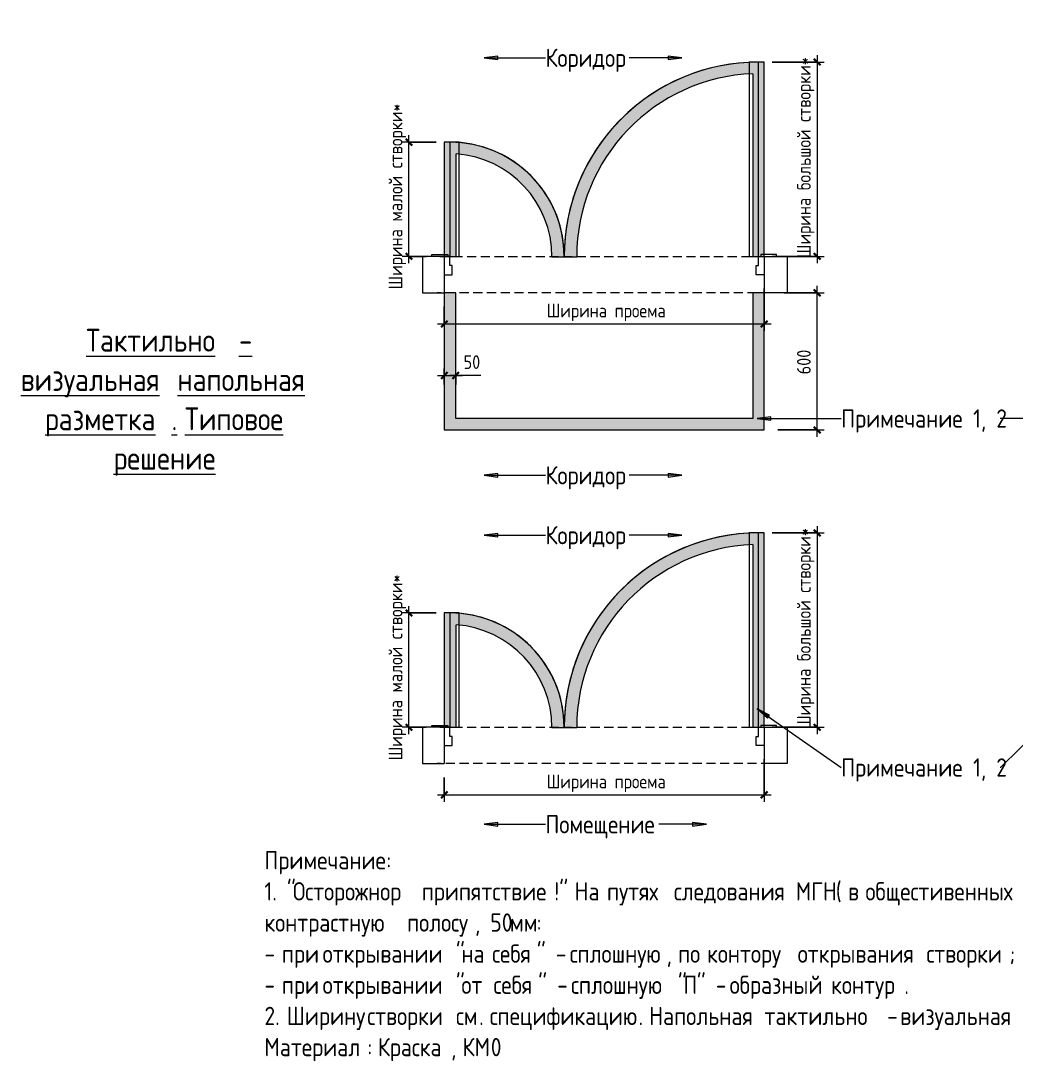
# Model space of a CAD drawing. Header units: millimetres. Extents: x -4005 to 195566, y -8553 to 29000.
# Drawn here: x 188475 to 192831, y 1056 to 5607 of the extents above; entities that cross this region are included whole.
import ezdxf

# ---------------------------------------------------------------- set-up
doc = ezdxf.new("R2010")
doc.units = ezdxf.units.MM
doc.linetypes.add('ADSK_Штрих_ш2 п1', pattern=[60, 40, -20])
for name, color, linetype, lineweight in [('A-ANNO-DIMS', 7, 'Continuous', 9), ('A-ANNO-DIMS-20', 7, 'Continuous', 9), ('A-DETL', 7, 'Continuous', 9), ('A-DETL-4', 7, 'ADSK_Штрих_ш2 п1', 9), ('G-ANNO-TEXT', 7, 'Continuous', 9)]:
    doc.layers.add(name, color=color, linetype=linetype, lineweight=lineweight)
doc.layers.add('A-DETL-GENF-11', color=7, linetype='Continuous', lineweight=9, true_color=0xf2dc97)
doc.styles.add('GOST Common_6', font='GOST_Common.ttf', dxfattribs={"width": 0.9, "height": 60})
doc.styles.add('GOST Common_7', font='GOST_Common.ttf', dxfattribs={"width": 0.9, "height": 80})
doc.styles.add('GOST Common_8', font='GOST_Common.ttf', dxfattribs={"width": 0.9, "height": 100})
doc.dimstyles.new('ADSK_Основной_3_0_окр_', dxfattribs={"dimscale": 304.8, "dimtxt": 60.3429, "dimasz": 0.092782, "dimexe": 0.098425, "dimexo": 0.19685, "dimgap": 0.032808, "dimtad": 1, "dimdec": 0, "dimrnd": 10, "dimdsep": 46, "dimtxsty": 'GOST Common_6', "dimblk1": 'OBLIQUE', "dimblk2": 'OBLIQUE', "dimsah": 1, "dimcen": 0.09, "dimdle": 0.098425, "dimazin": 0, "dimtfac": 1, "dimtdec": 4, "dimtix": 1, "dimtmove": 0, "dimatfit": 3, "dimfxl": 1, "dimtvp": 1, "dimtolj": 1, "dimtzin": 0, "dimlwd": 9, "dimlwe": 9, "dimarcsym": 2})
doc.dimstyles.new('ADSK_Основной_3_0_окр__1', dxfattribs={"dimscale": 304.8, "dimtxt": 60.3429, "dimasz": 0.092782, "dimexe": 0.098425, "dimexo": 0.19685, "dimgap": 0.032808, "dimtad": 1, "dimdec": 0, "dimrnd": 10, "dimdsep": 46, "dimtxsty": 'GOST Common_6', "dimblk1": 'OBLIQUE', "dimblk2": 'OBLIQUE', "dimsah": 1, "dimcen": 0.09, "dimdle": 0.098425, "dimazin": 0, "dimtfac": 1, "dimtdec": 4, "dimtix": 1, "dimtmove": 1, "dimatfit": 3, "dimfxl": 1, "dimtvp": 1, "dimtolj": 1, "dimtzin": 0, "dimlwd": 9, "dimlwe": 9, "dimarcsym": 2})

# ---------------------------------------------------------------- blocks, each defined once
blk = doc.blocks.new('DIMBLOCK96-_Тактильно визуальная напольная разметка')
at = {"layer": 'A-ANNO-DIMS-20'}
for p, q in [((190174.1, 4546.6), (190174.1, 5106.6)), ((190293.5, 5076.6), (190144.1, 5076.6)), ((190174.1, 5076.6), (190293.5, 5076.6)), ((190248.7, 4576.6), (190144.1, 4576.6)), ((190174.1, 4576.6), (190248.7, 4576.6))]:
    blk.add_line(p, q, dxfattribs=at)
at = {"layer": 'A-ANNO-DIMS-20', "lineweight": 30}
for p, q in [((190174.1, 5076.6), (190159.9, 5090.7)), ((190174.1, 5076.6), (190188.2, 5062.4)), ((190174.1, 4576.6), (190159.9, 4590.7)), ((190174.1, 4576.6), (190188.2, 4562.4))]:
    blk.add_line(p, q, dxfattribs=at)
at = {"layer": 'A-ANNO-DIMS-20', "color": 0, "insert": (190085.6, 4431.8), "char_height": 60, "width": 947.486, "attachment_point": 1, "rotation": 90, "line_spacing_factor": 1.022761, "style": 'GOST Common_6'}
blk.add_mtext('Ширина малой створки*', dxfattribs=at)
blk = doc.blocks.new('_Oblique')
at = {"color": 0, "linetype": 'ByBlock', "lineweight": -2}
blk.add_line((-0.5, -0.5), (0.5, 0.5), dxfattribs=at)
blk = doc.blocks.new('DIMBLOCK97-_Тактильно визуальная напольная разметка')
at = {"layer": 'A-ANNO-DIMS-20'}
for p, q in [((191763.5, 5426.6), (191990.6, 5426.6)), ((191960.6, 5426.6), (191763.5, 5426.6)), ((191960.6, 5456.6), (191960.6, 4546.6)), ((191763.5, 4576.6), (191990.6, 4576.6)), ((191960.6, 4576.6), (191763.5, 4576.6))]:
    blk.add_line(p, q, dxfattribs=at)
at = {"layer": 'A-ANNO-DIMS-20', "lineweight": 30}
for p, q in [((191960.6, 5426.6), (191946.5, 5440.7)), ((191960.6, 5426.6), (191974.8, 5412.5)), ((191960.6, 4576.6), (191946.5, 4590.7)), ((191960.6, 4576.6), (191974.8, 4562.4))]:
    blk.add_line(p, q, dxfattribs=at)
at = {"layer": 'A-ANNO-DIMS-20', "color": 0, "insert": (191872.2, 4569), "char_height": 60, "width": 1038.307, "attachment_point": 1, "rotation": 90, "line_spacing_factor": 1.022761, "style": 'GOST Common_6'}
blk.add_mtext('Ширина большой створки*', dxfattribs=at)
blk = doc.blocks.new('DIMBLOCK98-_Тактильно визуальная напольная разметка')
at = {"layer": 'A-ANNO-DIMS-20'}
for p, q in [((191728.5, 4436.6), (191728.5, 4251.1)), ((191728.5, 4281.1), (191728.5, 4436.6)), ((190328.5, 4357.5), (190328.5, 4251.1)), ((190328.5, 4281.1), (190328.5, 4357.5)), ((190298.5, 4281.1), (191758.5, 4281.1))]:
    blk.add_line(p, q, dxfattribs=at)
at = {"layer": 'A-ANNO-DIMS-20', "lineweight": 30}
for p, q in [((190328.5, 4281.1), (190314.4, 4267)), ((190328.5, 4281.1), (190342.7, 4295.3)), ((191728.5, 4281.1), (191714.4, 4267)), ((191728.5, 4281.1), (191742.7, 4295.3))]:
    blk.add_line(p, q, dxfattribs=at)
at = {"layer": 'A-ANNO-DIMS-20', "color": 0, "insert": (190776.9, 4369.5), "char_height": 60, "width": 603.838, "attachment_point": 1, "line_spacing_factor": 1.022761, "style": 'GOST Common_6'}
blk.add_mtext('Ширина проема', dxfattribs=at)
blk = doc.blocks.new('DIMBLOCK99-_Тактильно визуальная напольная разметка')
at = {"layer": 'A-ANNO-DIMS-20'}
for p, q in [((190298.5, 4055.7), (190408.5, 4055.7)), ((190328.5, 4015.6), (190328.5, 4085.7)), ((190328.5, 4055.7), (190328.5, 4015.6)), ((190403.2, 4055.7), (190353.5, 4055.7)), ((190378.5, 4015.6), (190378.5, 4085.7)), ((190378.5, 4055.7), (190378.5, 4015.6)), ((190488.8, 4055.7), (190403.2, 4055.7))]:
    blk.add_line(p, q, dxfattribs=at)
at = {"layer": 'A-ANNO-DIMS-20', "lineweight": 30}
for p, q in [((190328.5, 4055.7), (190314.4, 4041.5)), ((190328.5, 4055.7), (190342.7, 4069.8)), ((190378.5, 4055.7), (190364.4, 4041.5)), ((190378.5, 4055.7), (190392.7, 4069.8))]:
    blk.add_line(p, q, dxfattribs=at)
at = {"layer": 'A-ANNO-DIMS-20', "color": 0, "insert": (190413.2, 4144.1), "char_height": 60, "width": 90.821, "attachment_point": 1, "line_spacing_factor": 1.022761, "style": 'GOST Common_6'}
blk.add_mtext('50', dxfattribs=at)
blk = doc.blocks.new('DIMBLOCK100-_Тактильно визуальная напольная разметка')
at = {"layer": 'A-ANNO-DIMS-20'}
for p, q in [((191815.5, 4417.5), (191990.6, 4417.5)), ((191960.6, 4417.5), (191815.5, 4417.5)), ((191960.6, 3787.5), (191960.6, 4447.5)), ((191788.5, 3817.5), (191990.6, 3817.5)), ((191960.6, 3817.5), (191788.5, 3817.5))]:
    blk.add_line(p, q, dxfattribs=at)
at = {"layer": 'A-ANNO-DIMS-20', "lineweight": 30}
for p, q in [((191960.6, 4417.5), (191946.5, 4431.6)), ((191960.6, 4417.5), (191974.8, 4403.3)), ((191960.6, 3817.5), (191946.5, 3831.6)), ((191960.6, 3817.5), (191974.8, 3803.3))]:
    blk.add_line(p, q, dxfattribs=at)
at = {"layer": 'A-ANNO-DIMS-20', "color": 0, "insert": (191872.2, 4060.7), "char_height": 60, "width": 136.232, "attachment_point": 1, "rotation": 90, "line_spacing_factor": 1.022761, "style": 'GOST Common_6'}
blk.add_mtext('600', dxfattribs=at)
blk = doc.blocks.new('DIMBLOCK105-_Тактильно визуальная напольная разметка')
at = {"layer": 'A-ANNO-DIMS-20'}
for p, q in [((190293.5, 3016.6), (190144.1, 3016.6)), ((190174.1, 2486.6), (190174.1, 3046.6)), ((190174.1, 3016.6), (190293.5, 3016.6)), ((190248.7, 2516.6), (190144.1, 2516.6)), ((190174.1, 2516.6), (190248.7, 2516.6))]:
    blk.add_line(p, q, dxfattribs=at)
at = {"layer": 'A-ANNO-DIMS-20', "lineweight": 30}
for p, q in [((190174.1, 3016.6), (190159.9, 3030.7)), ((190174.1, 3016.6), (190188.2, 3002.4)), ((190174.1, 2516.6), (190159.9, 2530.7)), ((190174.1, 2516.6), (190188.2, 2502.4))]:
    blk.add_line(p, q, dxfattribs=at)
at = {"layer": 'A-ANNO-DIMS-20', "color": 0, "insert": (190085.6, 2371.8), "char_height": 60, "width": 947.486, "attachment_point": 1, "rotation": 90, "line_spacing_factor": 1.022761, "style": 'GOST Common_6'}
blk.add_mtext('Ширина малой створки*', dxfattribs=at)
blk = doc.blocks.new('DIMBLOCK106-_Тактильно визуальная напольная разметка')
at = {"layer": 'A-ANNO-DIMS-20', "lineweight": 30}
for p, q in [((191960.6, 3366.6), (191946.5, 3380.7)), ((191960.6, 3366.6), (191974.8, 3352.5)), ((191960.6, 2516.6), (191946.5, 2530.7)), ((191960.6, 2516.6), (191974.8, 2502.4))]:
    blk.add_line(p, q, dxfattribs=at)
at = {"layer": 'A-ANNO-DIMS-20'}
for p, q in [((191960.6, 3396.6), (191960.6, 2486.6)), ((191763.5, 3366.6), (191990.6, 3366.6)), ((191960.6, 3366.6), (191763.5, 3366.6)), ((191763.5, 2516.6), (191990.6, 2516.6)), ((191960.6, 2516.6), (191763.5, 2516.6))]:
    blk.add_line(p, q, dxfattribs=at)
at = {"layer": 'A-ANNO-DIMS-20', "color": 0, "insert": (191872.2, 2509), "char_height": 60, "width": 1038.307, "attachment_point": 1, "rotation": 90, "line_spacing_factor": 1.022761, "style": 'GOST Common_6'}
blk.add_mtext('Ширина большой створки*', dxfattribs=at)
blk = doc.blocks.new('DIMBLOCK107-_Тактильно визуальная напольная разметка')
at = {"layer": 'A-ANNO-DIMS-20'}
for p, q in [((191728.5, 2376.6), (191728.5, 2191.1)), ((191728.5, 2221.1), (191728.5, 2376.6)), ((190328.5, 2297.5), (190328.5, 2191.1)), ((190328.5, 2221.1), (190328.5, 2297.5)), ((190298.5, 2221.1), (191758.5, 2221.1))]:
    blk.add_line(p, q, dxfattribs=at)
at = {"layer": 'A-ANNO-DIMS-20', "lineweight": 30}
for p, q in [((190328.5, 2221.1), (190342.7, 2235.3)), ((191728.5, 2221.1), (191742.7, 2235.3)), ((190328.5, 2221.1), (190314.4, 2207)), ((191728.5, 2221.1), (191714.4, 2207))]:
    blk.add_line(p, q, dxfattribs=at)
at = {"layer": 'A-ANNO-DIMS-20', "color": 0, "insert": (190776.9, 2309.5), "char_height": 60, "width": 603.838, "attachment_point": 1, "line_spacing_factor": 1.022761, "style": 'GOST Common_6'}
blk.add_mtext('Ширина проема', dxfattribs=at)

msp = doc.modelspace()

# ---------------------------------------------------------------- hatches: boundary and pattern name
at = {"layer": 'A-DETL-GENF-11'}
for points in [[(190840.4, 4575.1), (190908, 4575.1), (190909.4, 4622.4), (190913.6, 4669.4), (190920.5, 4716.2), (190930.8, 4764.5), (190942.6, 4808), (190957.7, 4852.8), (190975.3, 4896.6), (190995.6, 4939.3), (191018.3, 4980.8), (191043.4, 5020.8), (191070.8, 5059.3), (191100.4, 5096), (191132.2, 5131), (191166, 5164.1), (191201.6, 5195.1), (191239.1, 5223.9), (191278.1, 5250.5), (191319.4, 5275.2), (191360.6, 5296.6), (191403.7, 5315.9), (191447.9, 5332.6), (191493, 5346.7), (191538.9, 5358.1), (191585.3, 5366.8), (191632.1, 5372.7), (191679.3, 5375.8), (191679.3, 4576.6), (191728.5, 4576.6), (191728.5, 5426.6), (191703.5, 5426.6), (191653.6, 5425.1), (191604.1, 5420.8), (191554.8, 5413.5), (191506.1, 5403.3), (191458, 5390.4), (191410.8, 5374.6), (191364.5, 5356.1), (191318.7, 5334.4), (191275.7, 5311.1), (191233.4, 5284.8), (191192.7, 5256), (191153.8, 5224.9), (191116.8, 5191.6), (191081.8, 5156.2), (191048.9, 5118.8), (191018.3, 5079.5), (190990, 5038.5), (190964.1, 4995.9), (190940.9, 4951.9), (190920.2, 4906.6), (190902.2, 4860.1), (190887, 4812.7), (190874.5, 4764.5), (190865, 4715.6), (190858.3, 4666.3), (190854.5, 4616.6), (190851.9, 4616.6), (190847.5, 4653.7), (190840.4, 4690.2), (190830.6, 4726.1), (190818.2, 4761.2), (190803.1, 4795.3), (190785.6, 4828.2), (190765.7, 4859.7), (190743.4, 4889.6), (190719, 4917.7), (190692.6, 4944), (190664.3, 4968.2), (190634.3, 4990.3), (190602.7, 5010.1), (190569.7, 5027.4), (190535.6, 5042.3), (190500.4, 5054.5), (190464.4, 5064.1), (190427.8, 5071), (190390.9, 5075.2), (190353.5, 5076.6), (190328.5, 5076.6), (190328.5, 4576.6), (190380.4, 4576.6), (190380.4, 5025.3), (190417.9, 5021), (190454.6, 5013.8), (190490.8, 5003.4), (190525.9, 4990.1), (190559.9, 4973.9), (190592.3, 4954.9), (190623.1, 4933.3), (190652, 4909.2), (190678.7, 4882.8), (190703.2, 4854.2), (190725.2, 4823.7), (190744.6, 4791.5), (190761.2, 4757.8), (190775, 4722.8), (190785.8, 4686.8), (190793.6, 4650), (190798.3, 4612.8), (190799.9, 4575.1)], [(190696.9, 3817.5), (191728.5, 3817.5), (191728.5, 4417.5), (191678.5, 4417.5), (191678.5, 3867.5), (190378.5, 3867.5), (190378.5, 4417.5), (190328.5, 4417.5), (190328.5, 3817.5), (190692.6, 3817.5)], [(190854.5, 2515.1), (190908, 2515.1), (190909.4, 2562.4), (190913.6, 2609.4), (190920.5, 2656.2), (190930.8, 2704.5), (190942.6, 2748), (190957.7, 2792.8), (190975.3, 2836.6), (190995.6, 2879.3), (191018.3, 2920.8), (191043.4, 2960.8), (191070.8, 2999.3), (191100.4, 3036), (191132.2, 3071), (191166, 3104.1), (191201.6, 3135.1), (191239.1, 3163.9), (191278.1, 3190.5), (191319.4, 3215.2), (191360.6, 3236.6), (191405.3, 3256.4), (191447.9, 3272.6), (191493, 3286.7), (191538.9, 3298.1), (191585.3, 3306.8), (191632.1, 3312.7), (191679.3, 3315.8), (191679.3, 2516.6), (191728.5, 2516.6), (191728.5, 3366.6), (191703.5, 3366.6), (191653.6, 3365.1), (191604.1, 3360.8), (191554.8, 3353.5), (191506.1, 3343.3), (191458, 3330.4), (191410.8, 3314.6), (191364.5, 3296.1), (191318.7, 3274.4), (191275.7, 3251.1), (191233.4, 3224.8), (191192.7, 3196), (191153.8, 3164.9), (191116.8, 3131.6), (191081.8, 3096.2), (191048.9, 3058.8), (191018.3, 3019.5), (190990, 2978.5), (190964.1, 2935.9), (190940.9, 2891.9), (190920.2, 2846.6), (190902.2, 2800.1), (190887, 2752.7), (190874.5, 2704.5), (190864.5, 2652.1), (190858.3, 2606.3), (190854.5, 2556.6), (190851.9, 2556.6), (190847.5, 2593.7), (190840.4, 2630.2), (190830.6, 2666.1), (190818.2, 2701.2), (190803.1, 2735.3), (190785.6, 2768.2), (190765.7, 2799.7), (190743.4, 2829.6), (190719, 2857.7), (190692.6, 2884), (190664.3, 2908.2), (190634.3, 2930.3), (190602.7, 2950.1), (190569.7, 2967.4), (190535.6, 2982.3), (190500.4, 2994.5), (190464.4, 3004.1), (190427.8, 3011), (190390.9, 3015.2), (190353.5, 3016.6), (190328.5, 3016.6), (190328.5, 2516.6), (190380.4, 2516.6), (190380.4, 2965.3), (190417.9, 2961), (190454.6, 2953.8), (190490.8, 2943.4), (190525.9, 2930.1), (190559.9, 2913.9), (190592.3, 2894.9), (190623.1, 2873.3), (190652, 2849.2), (190678.7, 2822.8), (190703.2, 2794.2), (190725.2, 2763.7), (190744.6, 2731.5), (190761.2, 2697.8), (190775, 2662.8), (190785.8, 2626.8), (190793.6, 2590), (190798.3, 2552.8), (190799.9, 2515.1), (190851.9, 2515.1)]]:
    msp.add_hatch(color=256, dxfattribs=at).paths.add_polyline_path(points)
at = {"layer": 'G-ANNO-TEXT'}
for points in [[(190502.5, 5445.4), (190562.5, 5437.5), (190562.5, 5453.3)], [(191367.9, 5445.4), (191307.9, 5453.3), (191307.9, 5437.5)], [(191698.1, 3867.5), (191758.1, 3859.6), (191758.1, 3875.4)], [(190502.5, 3619.1), (190562.5, 3611.2), (190562.5, 3627)], [(191367.9, 3619.1), (191307.9, 3627), (191307.9, 3611.2)], [(190502.5, 3357.1), (190562.5, 3349.2), (190562.5, 3365)], [(191367.9, 3357.1), (191307.9, 3365), (191307.9, 3349.2)], [(191698.1, 2597.1), (191742.8, 2556.3), (191751.8, 2569.3)], [(190502.5, 2092.4), (190562.5, 2084.5), (190562.5, 2100.3)], [(191475.6, 2092.4), (191415.6, 2100.3), (191415.6, 2084.5)]]:
    msp.add_hatch(color=256, dxfattribs=at).paths.add_polyline_path(points)

# ---------------------------------------------------------------- linework, layer by layer
at = {"layer": 'A-DETL'}
for p, q in [((191663.5, 5426.6), (191663.5, 4576.6)), ((191703.5, 5426.6), (191663.5, 5426.6)), ((191728.5, 5426.6), (191703.5, 5426.6)), ((191703.5, 4576.6), (191703.5, 5426.6)), ((191728.5, 4576.6), (191728.5, 5426.6)), ((191679.3, 5375.8), (191679.3, 4576.6)), ((190328.5, 5076.6), (190328.5, 4576.6)), ((190353.5, 5076.6), (190328.5, 5076.6)), ((190393.5, 5076.6), (190353.5, 5076.6)), ((190353.5, 5076.6), (190353.5, 4576.6)), ((190393.5, 4576.6), (190393.5, 5076.6)), ((190380.4, 4576.6), (190380.4, 5025.3)), ((190854.5, 4616.6), (190851.9, 4616.6)), ((190328.5, 4576.6), (190233.5, 4576.6)), ((190233.5, 4576.6), (190233.5, 4417.5)), ((190273.8, 4584.6), (190343.5, 4584.6)), ((190273.8, 4576.6), (190273.8, 4584.6)), ((190343.5, 4576.6), (190273.8, 4576.6)), ((190328.5, 4576.6), (190380.4, 4576.6)), ((190328.5, 4576.6), (190328.5, 4496.6)), ((190353.5, 4576.6), (190328.5, 4576.6)), ((190328.5, 4576.6), (190328.5, 4417.5)), ((190343.5, 4584.6), (190343.5, 4576.6)), ((190353.5, 4536.6), (190353.5, 4576.6)), ((190353.5, 4576.6), (190393.5, 4576.6)), ((190799.9, 4575.1), (190908, 4575.1)), ((191663.5, 4576.6), (191703.5, 4576.6)), ((191679.3, 4576.6), (191728.5, 4576.6)), ((191703.5, 4536.6), (191703.5, 4576.6)), ((191703.5, 4576.6), (191728.5, 4576.6)), ((191783.2, 4584.6), (191713.5, 4584.6)), ((191713.5, 4584.6), (191713.5, 4576.6)), ((191713.5, 4576.6), (191783.2, 4576.6)), ((191728.5, 4576.6), (191728.5, 4496.6)), ((191728.5, 4576.6), (191828.5, 4576.6)), ((191728.5, 4576.6), (191728.5, 4417.5)), ((191783.2, 4576.6), (191783.2, 4584.6)), ((191828.5, 4576.6), (191828.5, 4417.5)), ((190363.5, 4536.6), (190353.5, 4536.6)), ((190363.5, 4496.6), (190363.5, 4536.6)), ((191693.5, 4496.6), (191693.5, 4536.6)), ((191693.5, 4536.6), (191703.5, 4536.6)), ((190328.5, 4496.6), (190363.5, 4496.6)), ((191728.5, 4496.6), (191693.5, 4496.6)), ((190233.5, 4417.5), (190328.5, 4417.5)), ((190378.5, 4417.5), (190328.5, 4417.5)), ((190328.5, 4417.5), (190328.5, 3817.5)), ((190378.5, 3867.5), (190378.5, 4417.5)), ((191728.5, 4417.5), (191678.5, 4417.5)), ((191678.5, 4417.5), (191678.5, 3867.5)), ((191728.5, 3817.5), (191728.5, 4417.5)), ((191828.5, 4417.5), (191728.5, 4417.5)), ((191678.5, 3867.5), (190378.5, 3867.5)), ((190328.5, 3817.5), (191728.5, 3817.5)), ((191663.5, 3366.6), (191663.5, 2516.6)), ((191703.5, 3366.6), (191663.5, 3366.6)), ((191728.5, 3366.6), (191703.5, 3366.6)), ((191703.5, 2516.6), (191703.5, 3366.6)), ((191728.5, 2516.6), (191728.5, 3366.6)), ((191679.3, 3315.8), (191679.3, 2516.6)), ((190328.5, 3016.6), (190328.5, 2516.6)), ((190353.5, 3016.6), (190328.5, 3016.6)), ((190393.5, 3016.6), (190353.5, 3016.6)), ((190353.5, 3016.6), (190353.5, 2516.6)), ((190393.5, 2516.6), (190393.5, 3016.6)), ((190380.4, 2516.6), (190380.4, 2965.3)), ((190854.5, 2556.6), (190851.9, 2556.6)), ((190328.5, 2516.6), (190233.5, 2516.6)), ((190233.5, 2516.6), (190233.5, 2357.5)), ((190273.8, 2524.6), (190343.5, 2524.6)), ((190273.8, 2516.6), (190273.8, 2524.6)), ((190343.5, 2516.6), (190273.8, 2516.6)), ((190328.5, 2516.6), (190380.4, 2516.6)), ((190328.5, 2516.6), (190328.5, 2436.6)), ((190353.5, 2516.6), (190328.5, 2516.6)), ((190328.5, 2516.6), (190328.5, 2357.5)), ((190343.5, 2524.6), (190343.5, 2516.6)), ((190353.5, 2476.6), (190353.5, 2516.6)), ((190353.5, 2516.6), (190393.5, 2516.6)), ((190799.9, 2515.1), (190908, 2515.1)), ((191663.5, 2516.6), (191703.5, 2516.6)), ((191679.3, 2516.6), (191728.5, 2516.6)), ((191703.5, 2476.6), (191703.5, 2516.6)), ((191703.5, 2516.6), (191728.5, 2516.6)), ((191783.2, 2524.6), (191713.5, 2524.6)), ((191713.5, 2524.6), (191713.5, 2516.6)), ((191713.5, 2516.6), (191783.2, 2516.6)), ((191728.5, 2516.6), (191728.5, 2436.6)), ((191728.5, 2516.6), (191828.5, 2516.6)), ((191728.5, 2516.6), (191728.5, 2357.5)), ((191783.2, 2516.6), (191783.2, 2524.6)), ((191828.5, 2516.6), (191828.5, 2357.5)), ((190363.5, 2476.6), (190353.5, 2476.6)), ((190363.5, 2436.6), (190363.5, 2476.6)), ((191693.5, 2436.6), (191693.5, 2476.6)), ((191693.5, 2476.6), (191703.5, 2476.6)), ((190328.5, 2436.6), (190363.5, 2436.6)), ((191728.5, 2436.6), (191693.5, 2436.6)), ((190233.5, 2357.5), (190328.5, 2357.5)), ((191828.5, 2357.5), (191728.5, 2357.5))]:
    msp.add_line(p, q, dxfattribs=at)
for centre, radius, start, end in [((191703.5, 4576.6), 850, 90, 180), ((191703.5, 4576.6), 850, 90, 177.3027), ((191709.3, 4575.1), 801.3, 92.1427, 180), ((190353.5, 4576.6), 500, 4.5886, 90), ((190353.5, 4576.6), 500, 360, 90), ((190348.6, 4575.1), 451.2, 0, 85.9666), ((191703.5, 2516.6), 850, 90, 180), ((191703.5, 2516.6), 850, 90, 177.3027), ((191709.3, 2515.1), 801.3, 92.1427, 180), ((190353.5, 2516.6), 500, 4.5886, 90), ((190353.5, 2516.6), 500, 360, 90), ((190348.6, 2515.1), 451.2, 0, 85.9666)]:
    msp.add_arc(centre, radius, start, end, dxfattribs=at)
at = {"layer": 'A-DETL-4'}
for p, q in [((190308.7, 4576.6), (191783.2, 4576.6)), ((191755.5, 4417.5), (190297.4, 4417.5)), ((190308.7, 2516.6), (191783.2, 2516.6)), ((191755.5, 2357.5), (190297.4, 2357.5))]:
    msp.add_line(p, q, dxfattribs=at)
at = {"layer": 'G-ANNO-TEXT'}
for p, q in [((190562.5, 5453.3), (190502.5, 5445.4)), ((190502.5, 5445.4), (190562.5, 5437.5)), ((190502.5, 5445.4), (190771.4, 5445.4)), ((190562.5, 5437.5), (190562.5, 5453.3)), ((191138.1, 5445.4), (191137, 5445.4)), ((191367.9, 5445.4), (191138.1, 5445.4)), ((191367.9, 5445.4), (191307.9, 5453.3)), ((191307.9, 5453.3), (191307.9, 5437.5)), ((191307.9, 5437.5), (191367.9, 5445.4)), ((191758.1, 3875.4), (191698.1, 3867.5)), ((191758.1, 3859.6), (191758.1, 3875.4)), ((191698.1, 3867.5), (191758.1, 3859.6)), ((191698.1, 3867.5), (192065.6, 3867.5)), ((192762.2, 3867.5), (192761, 3867.5)), ((193072.4, 3867.5), (192762.2, 3867.5)), ((190562.5, 3627), (190502.5, 3619.1)), ((190502.5, 3619.1), (190562.5, 3611.2)), ((190502.5, 3619.1), (190771.4, 3619.1)), ((190562.5, 3611.2), (190562.5, 3627)), ((191138.1, 3619.1), (191137, 3619.1)), ((191367.9, 3619.1), (191138.1, 3619.1)), ((191367.9, 3619.1), (191307.9, 3627)), ((191307.9, 3627), (191307.9, 3611.2)), ((191307.9, 3611.2), (191367.9, 3619.1)), ((190562.5, 3365), (190502.5, 3357.1)), ((190502.5, 3357.1), (190562.5, 3349.2)), ((190502.5, 3357.1), (190771.4, 3357.1)), ((190562.5, 3349.2), (190562.5, 3365)), ((191138.1, 3357.1), (191137, 3357.1)), ((191367.9, 3357.1), (191138.1, 3357.1)), ((191367.9, 3357.1), (191307.9, 3365)), ((191307.9, 3365), (191307.9, 3349.2)), ((191307.9, 3349.2), (191367.9, 3357.1)), ((193072.4, 2647), (192762.2, 2340.8)), ((191698.1, 2597.1), (191742.8, 2556.3)), ((191751.8, 2569.3), (191698.1, 2597.1)), ((191698.1, 2597.1), (192065.6, 2340.8)), ((191742.8, 2556.3), (191751.8, 2569.3)), ((192762.2, 2340.8), (192761, 2340.8)), ((190562.5, 2100.3), (190502.5, 2092.4)), ((190562.5, 2084.5), (190562.5, 2100.3)), ((191475.6, 2092.4), (191415.6, 2100.3)), ((191415.6, 2100.3), (191415.6, 2084.5)), ((190502.5, 2092.4), (190562.5, 2084.5)), ((190502.5, 2092.4), (190771.4, 2092.4)), ((191269.1, 2092.4), (191267.9, 2092.4)), ((191475.6, 2092.4), (191269.1, 2092.4)), ((191415.6, 2084.5), (191475.6, 2092.4))]:
    msp.add_line(p, q, dxfattribs=at)

# ---------------------------------------------------------------- texts
at = {"layer": 'G-ANNO-TEXT', "attachment_point": 1}
for s, insert, char_height, width, style in [('Коридор', (190771.4, 5485.4), 80, 443.013, 'GOST Common_7'), ('\\LТактильно', (188761.2, 4259.9), 100, 744.607, 'GOST Common_8'), ('\\L - ', (189375.5, 4259.9), 100, 152.962, 'GOST Common_8'), ('\\Lвизуальная', (188475.4, 4087.9), 100, 793.671, 'GOST Common_8'), ('\\L\\fGOST Common|b0|i0|c204|p34|;\\W.9;\\L ', (189130.2, 4087.9), 100, 37.519, 'GOST Common_8'), ('\\Lнапольная', (189161.2, 4087.9), 100, 721.519, 'GOST Common_8'), ('\\L\\fGOST Common|b0|i0|c204|p34|;\\W.9;\\L ', (189756.5, 4087.9), 100, 37.519, 'GOST Common_8'), ('\\LТиповое', (189193.4, 3916), 100, 555.569, 'GOST Common_8'), ('\\L\\fGOST Common|b0|i0|c204|p34|;\\W.9;\\L ', (189651.7, 3916), 100, 37.519, 'GOST Common_8'), ('\\Lразметка', (188581.4, 3916), 100, 671.012, 'GOST Common_8'), ('Примечание', (192065.6, 3907.5), 80, 646.481, 'GOST Common_7'), (' 1, 2', (192599, 3907.5), 80, 196.253, 'GOST Common_7'), ('\\L. ', (189135, 3916), 100, 70.709, 'GOST Common_8'), ('\\Lрешение', (188881.4, 3744), 100, 568.557, 'GOST Common_8'), ('Коридор', (190771.4, 3659.1), 80, 443.013, 'GOST Common_7'), ('Коридор', (190771.4, 3397.1), 80, 443.013, 'GOST Common_7'), ('Примечание', (192065.6, 2380.8), 80, 646.481, 'GOST Common_7'), (' 1, 2', (192599, 2380.8), 80, 196.253, 'GOST Common_7'), ('Помещение', (190771.4, 2132.4), 80, 601.747, 'GOST Common_7'), ('Примечание', (189541.5, 1975.2), 80, 646.481, 'GOST Common_7'), ('\\fGOST Common|b0|i0|c204|p34|;\\W.9;:', (190074.9, 1975.2), 80, 25.975, 'GOST Common_7'), ('1. "', (189541.5, 1838.9), 80, 151.519, 'GOST Common_7'), ('Осторожнор', (189666.6, 1838.9), 80, 652.253, 'GOST Common_7'), ('\\fGOST Common|b0|i0|c204|p34|;\\W.9; ', (190204.7, 1838.9), 80, 30.304, 'GOST Common_7'), ('!" ', (190809.6, 1838.9), 80, 108.228, 'GOST Common_7'), ('На', (190898.9, 1838.9), 80, 141.418, 'GOST Common_7'), ('\\fGOST Common|b0|i0|c204|p34|;\\W.9; ', (191015.5, 1838.9), 80, 30.304, 'GOST Common_7'), ('\\fGOST Common|b0|i0|c204|p34|;\\W.9; ', (191308.4, 1838.9), 80, 30.304, 'GOST Common_7'), ('\\fGOST Common|b0|i0|c204|p34|;\\W.9; ', (191841.8, 1838.9), 80, 30.304, 'GOST Common_7'), ('МГН', (191866.8, 1838.9), 80, 212.127, 'GOST Common_7'), (' (', (192041.9, 1838.9), 80, 64.937, 'GOST Common_7'), ('\\fGOST Common|b0|i0|c204|p34|;\\W.9; ', (192146.6, 1838.9), 80, 30.304, 'GOST Common_7'), ('общестивенных', (192171.6, 1838.9), 80, 847.063, 'GOST Common_7'), ('припятствие', (190229.7, 1838.9), 80, 702.759, 'GOST Common_7'), ('путях', (191040.5, 1838.9), 80, 324.683, 'GOST Common_7'), ('следования', (191333.4, 1838.9), 80, 616.177, 'GOST Common_7'), ('\\fGOST Common|b0|i0|c204|p34|;\\W.9;в', (192095.4, 1838.9), 80, 62.051, 'GOST Common_7'), ('\\fGOST Common|b0|i0|c204|p34|;\\W.9; ', (190140.4, 1702.6), 80, 30.304, 'GOST Common_7'), (', 50', (190463.1, 1702.6), 80, 184.709, 'GOST Common_7'), ('контрастную', (189541.5, 1702.6), 80, 725.848, 'GOST Common_7'), ('полосу', (190165.4, 1702.6), 80, 360.759, 'GOST Common_7'), ('мм', (190615.5, 1702.6), 80, 141.418, 'GOST Common_7'), ('\\fGOST Common|b0|i0|c204|p34|;\\W.9;:', (190732.2, 1702.6), 80, 25.975, 'GOST Common_7'), ('\\fGOST Common|b0|i0|c204|p34|;\\W.9; ', (189771.3, 1566.4), 80, 30.304, 'GOST Common_7'), (' "', (190335.7, 1566.4), 80, 82.253, 'GOST Common_7'), ('\\fGOST Common|b0|i0|c204|p34|;\\W.9; ', (190513.1, 1566.4), 80, 30.304, 'GOST Common_7'), ('себя', (190538.1, 1566.4), 80, 236.658, 'GOST Common_7'), ('" - ', (190733.4, 1566.4), 80, 174.608, 'GOST Common_7'), ('\\fGOST Common|b0|i0|c204|p34|;\\W.9; ', (191453.7, 1566.4), 80, 30.304, 'GOST Common_7'), ('\\fGOST Common|b0|i0|c204|p34|;\\W.9; ', (191850.2, 1566.4), 80, 30.304, 'GOST Common_7'), ('\\fGOST Common|b0|i0|c204|p34|;\\W.9; ', (192413.3, 1566.4), 80, 30.304, 'GOST Common_7'), ('- ', (189541.5, 1566.4), 80, 92.354, 'GOST Common_7'), ('при', (189617.7, 1566.4), 80, 186.152, 'GOST Common_7'), ('открывании', (189796.3, 1566.4), 80, 653.696, 'GOST Common_7'), ('на', (190403.6, 1566.4), 80, 132.759, 'GOST Common_7'), ('сплошную', (190877.4, 1566.4), 80, 513.721, 'GOST Common_7'), ('по', (191351.3, 1566.4), 80, 124.101, 'GOST Common_7'), ('контору', (191478.7, 1566.4), 80, 450.228, 'GOST Common_7'), ('открывания', (191875.2, 1566.4), 80, 652.253, 'GOST Common_7'), ('створки', (192438.3, 1566.4), 80, 440.126, 'GOST Common_7'), ('\\fGOST Common|b0|i0|c204|p34|;\\W.9;;', (192801.5, 1566.4), 80, 30.304, 'GOST Common_7'), (', ', (191301.3, 1566.4), 80, 60.608, 'GOST Common_7'), ('\\fGOST Common|b0|i0|c204|p34|;\\W.9; ', (189771.3, 1430.1), 80, 30.304, 'GOST Common_7'), (' "', (190335.7, 1430.1), 80, 82.253, 'GOST Common_7'), ('\\fGOST Common|b0|i0|c204|p34|;\\W.9; ', (190519, 1430.1), 80, 30.304, 'GOST Common_7'), ('себя', (190544, 1430.1), 80, 236.658, 'GOST Common_7'), ('" - ', (190739.3, 1430.1), 80, 174.608, 'GOST Common_7'), (' "', (191307.2, 1430.1), 80, 82.253, 'GOST Common_7'), ('\\fGOST Common|b0|i0|c204|p34|;\\W.9;П', (191375.1, 1430.1), 80, 70.709, 'GOST Common_7'), ('" - ', (191433.4, 1430.1), 80, 174.608, 'GOST Common_7'), ('образный', (191577.5, 1430.1), 80, 507.949, 'GOST Common_7'), ('\\fGOST Common|b0|i0|c204|p34|;\\W.9; ', (191996.6, 1430.1), 80, 30.304, 'GOST Common_7'), ('- ', (189541.5, 1430.1), 80, 92.354, 'GOST Common_7'), ('при', (189617.7, 1430.1), 80, 186.152, 'GOST Common_7'), ('открывании', (189796.3, 1430.1), 80, 653.696, 'GOST Common_7'), ('от', (190403.6, 1430.1), 80, 139.975, 'GOST Common_7'), ('сплошную', (190883.4, 1430.1), 80, 513.721, 'GOST Common_7'), ('контур', (192021.6, 1430.1), 80, 388.177, 'GOST Common_7'), ('\\fGOST Common|b0|i0|c204|p34|;\\W.9;.', (192341.9, 1430.1), 80, 25.975, 'GOST Common_7'), ('2. ', (189541.5, 1293.9), 80, 118.329, 'GOST Common_7'), ('Ширину', (189639.2, 1293.9), 80, 396.835, 'GOST Common_7'), ('\\fGOST Common|b0|i0|c204|p34|;\\W.9; ', (189966.6, 1293.9), 80, 30.304, 'GOST Common_7'), ('\\fGOST Common|b0|i0|c204|p34|;\\W.9; ', (190354.7, 1293.9), 80, 30.304, 'GOST Common_7'), ('спецификацию', (190527.4, 1293.9), 80, 789.342, 'GOST Common_7'), ('Напольная', (191225.1, 1293.9), 80, 581.544, 'GOST Common_7'), ('\\fGOST Common|b0|i0|c204|p34|;\\W.9; ', (191704.9, 1293.9), 80, 30.304, 'GOST Common_7'), ('визуальная', (192324, 1293.9), 80, 629.164, 'GOST Common_7'), ('створки', (189991.6, 1293.9), 80, 440.126, 'GOST Common_7'), ('см', (190379.7, 1293.9), 80, 122.658, 'GOST Common_7'), ('тактильно', (191729.9, 1293.9), 80, 597.418, 'GOST Common_7'), (' - ', (192222.8, 1293.9), 80, 122.658, 'GOST Common_7'), ('. ', (190480.9, 1293.9), 80, 56.278, 'GOST Common_7'), ('. ', (191178.7, 1293.9), 80, 56.278, 'GOST Common_7'), ('Материал', (189541.5, 1157.6), 80, 545.468, 'GOST Common_7'), ('Краска', (190038, 1157.6), 80, 388.177, 'GOST Common_7'), ('КМ', (190408.3, 1157.6), 80, 150.076, 'GOST Common_7'), ('\\fGOST Common|b0|i0|c204|p34|;\\W.9;0', (190532.1, 1157.6), 80, 62.051, 'GOST Common_7'), (': ', (189991.6, 1157.6), 80, 56.278, 'GOST Common_7'), (', ', (190358.3, 1157.6), 80, 60.608, 'GOST Common_7')]:
    msp.add_mtext(s, dxfattribs=dict(at, insert=insert, char_height=char_height, width=width, style=style))

# ---------------------------------------------------------------- dimensions: what is measured, and where the dimension line sits
at = {"layer": 'A-ANNO-DIMS'}
for base, p1, p2, text, override, picture, middle in [((191960.6, 4576.6), (191703.5, 5426.6), (191703.5, 4576.6), 'Ширина большой створки*', {"dimpost": '<>', "dimfxl": 850.009113}, 'DIMBLOCK97-_Тактильно визуальная напольная разметка', (191911.6, 5001.6)), ((190174.1, 5076.6), (190308.7, 4576.6), (190353.5, 5076.6), 'Ширина малой створки*', {"dimpost": '<>', "dimfxl": 502.008293}, 'DIMBLOCK96-_Тактильно визуальная напольная разметка', (190125.1, 4826.6)), ((191960.6, 2516.6), (191703.5, 3366.6), (191703.5, 2516.6), 'Ширина большой створки*', {"dimpost": '<>', "dimfxl": 850.009113}, 'DIMBLOCK106-_Тактильно визуальная напольная разметка', (191911.6, 2941.6)), ((190174.1, 3016.6), (190308.7, 2516.6), (190353.5, 3016.6), 'Ширина малой створки*', {"dimpost": '<>', "dimfxl": 502.008293}, 'DIMBLOCK105-_Тактильно визуальная напольная разметка', (190125.1, 2766.6))]:
    dim = msp.add_linear_dim(base=base, p1=p1, p2=p2, angle=90, text=text, dimstyle='ADSK_Основной_3_0_окр_', override=override, dxfattribs=at)
    dim.commit()
    dim.dimension.update_dxf_attribs({"geometry": picture, "text_midpoint": middle})
for base, p1, p2, picture, middle in [((191728.5, 4281.1), (190328.5, 4417.5), (191728.5, 4496.6), 'DIMBLOCK98-_Тактильно визуальная напольная разметка', (191028.5, 4330.1)), ((191728.5, 2221.1), (190328.5, 2357.5), (191728.5, 2436.6), 'DIMBLOCK107-_Тактильно визуальная напольная разметка', (191028.5, 2270.1))]:
    dim = msp.add_linear_dim(base=base, p1=p1, p2=p2, text='Ширина проема', dimstyle='ADSK_Основной_3_0_окр_', override={"dimpost": '<>', "dimfxl": 1402.232988}, dxfattribs=at)
    dim.commit()
    dim.dimension.update_dxf_attribs({"geometry": picture, "text_midpoint": middle})
dim = msp.add_linear_dim(base=(191960.6, 4417.5), p1=(191728.5, 3817.5), p2=(191755.5, 4417.5), angle=90, dimstyle='ADSK_Основной_3_0_окр_', override={"dimpost": '<>', "dimfxl": 600.60729}, dxfattribs=at)
dim.commit()
dim.dimension.update_dxf_attribs({"geometry": 'DIMBLOCK100-_Тактильно визуальная напольная разметка', "text_midpoint": (191920.6, 4117.5)})
dim = msp.add_linear_dim(base=(190378.5, 4055.7), p1=(190328.5, 4075.6), p2=(190378.5, 4075.6), dimstyle='ADSK_Основной_3_0_окр__1', override={"dimpost": '<>', "dimfxl": 50}, dxfattribs=at)
dim.commit()
dim.dimension.update_dxf_attribs({"geometry": 'DIMBLOCK99-_Тактильно визуальная напольная разметка', "text_midpoint": (190458.6, 4104.1), "dimtype": 160})

doc.saveas('drawing.dxf')
